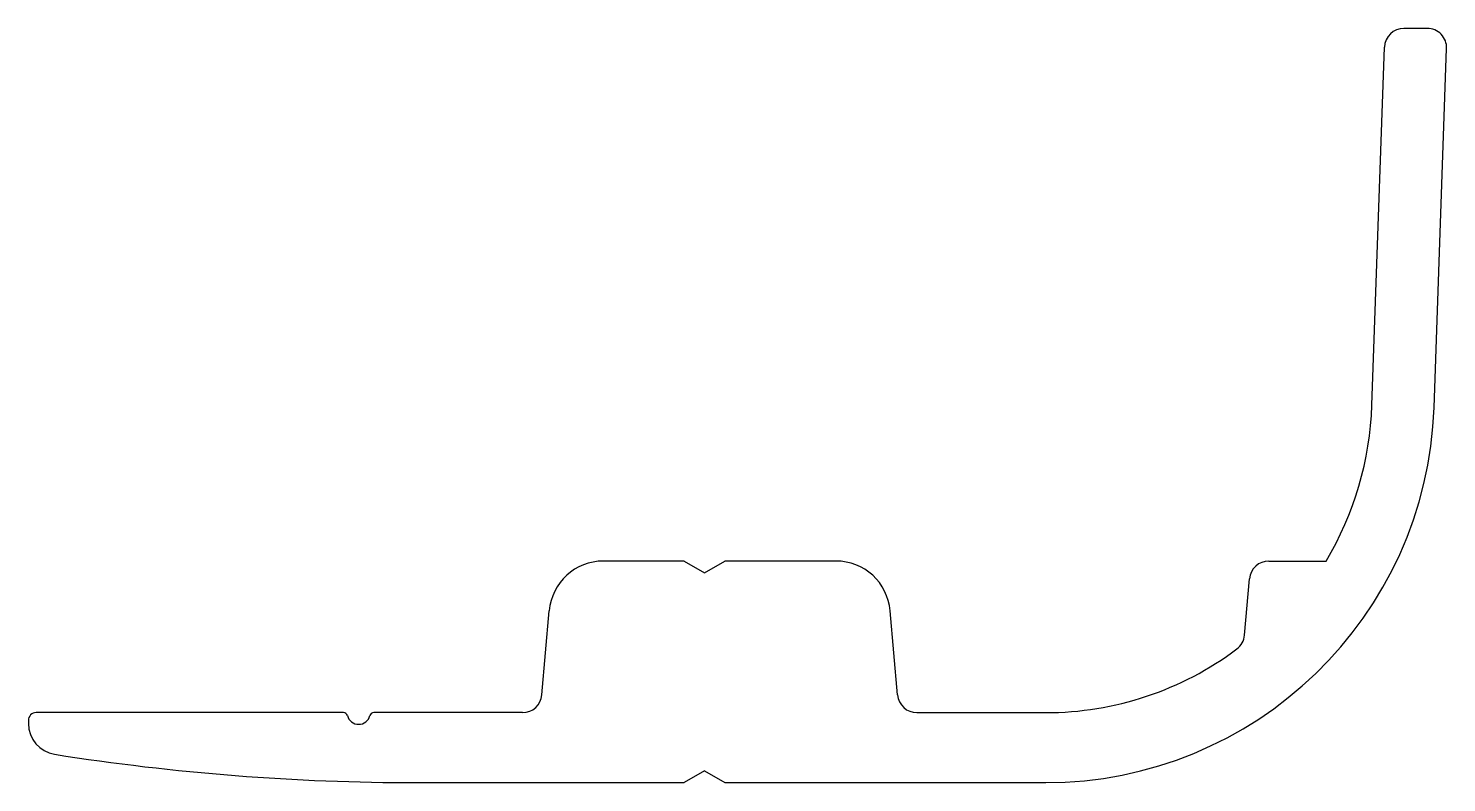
# Model space of a CAD drawing. Extents: x 694.8 to 731.3, y 524.8 to 544.2.
import ezdxf

# ---------------------------------------------------------------- set-up
doc = ezdxf.new("R2010")
doc.units = 0
doc.layers.get('0').update_dxf_attribs({"linetype": 'CONTINUOUS'})

msp = doc.modelspace()

# ---------------------------------------------------------------- linework, layer by layer
for p, q in [((730.806, 544.243), (730.206, 544.243)), ((729.384, 534.55), (729.706, 543.761)), ((730.983, 534.494), (731.306, 543.726)), ((711.686, 530.543), (709.606, 530.543)), ((711.686, 530.543), (712.206, 530.243)), ((712.206, 530.243), (712.726, 530.543)), ((715.59, 530.543), (712.726, 530.543)), ((726.73, 530.543), (728.205, 530.543)), ((726.105, 528.638), (726.232, 530.087)), ((708.022, 527.1), (708.211, 529.265)), ((717.174, 527.1), (716.985, 529.265)), ((694.806, 526.443), (694.806, 526.362)), ((702.919, 526.643), (695.006, 526.643)), ((707.524, 526.643), (703.693, 526.643)), ((717.672, 526.643), (720.989, 526.643)), ((712.206, 525.143), (711.686, 524.843)), ((712.206, 525.143), (712.726, 524.843)), ((704.806, 524.843), (711.686, 524.843)), ((712.726, 524.843), (720.989, 524.843))]:
    msp.add_line(p, q)
for centre, radius, start, end in [((730.206, 543.743), 0.5, 90, 178), ((730.806, 543.743), 0.5, 358, 90), ((720.989, 534.843), 10, 270, 358), ((720.989, 534.843), 8.4, 329.2092, 358), ((709.606, 529.143), 1.4, 90, 175), ((715.59, 529.143), 1.4, 5, 90), ((726.73, 530.043), 0.5, 90, 175), ((725.607, 528.681), 0.5, 306.8448, 355), ((720.989, 534.843), 8.2, 270, 306.8448), ((707.524, 527.143), 0.5, 270, 355), ((717.672, 527.143), 0.5, 185, 270), ((695.006, 526.443), 0.2, 90, 180), ((695.606, 526.362), 0.8, 180, 261.0597), ((702.919, 526.543), 0.1, 14.4775, 90), ((703.306, 526.643), 0.3, 194.4775, 345.5225), ((703.693, 526.543), 0.1, 90, 165.5225), ((704.806, 584.843), 60, 261.05969, 270)]:
    msp.add_arc(centre, radius, start, end)

doc.saveas('drawing.dxf')
